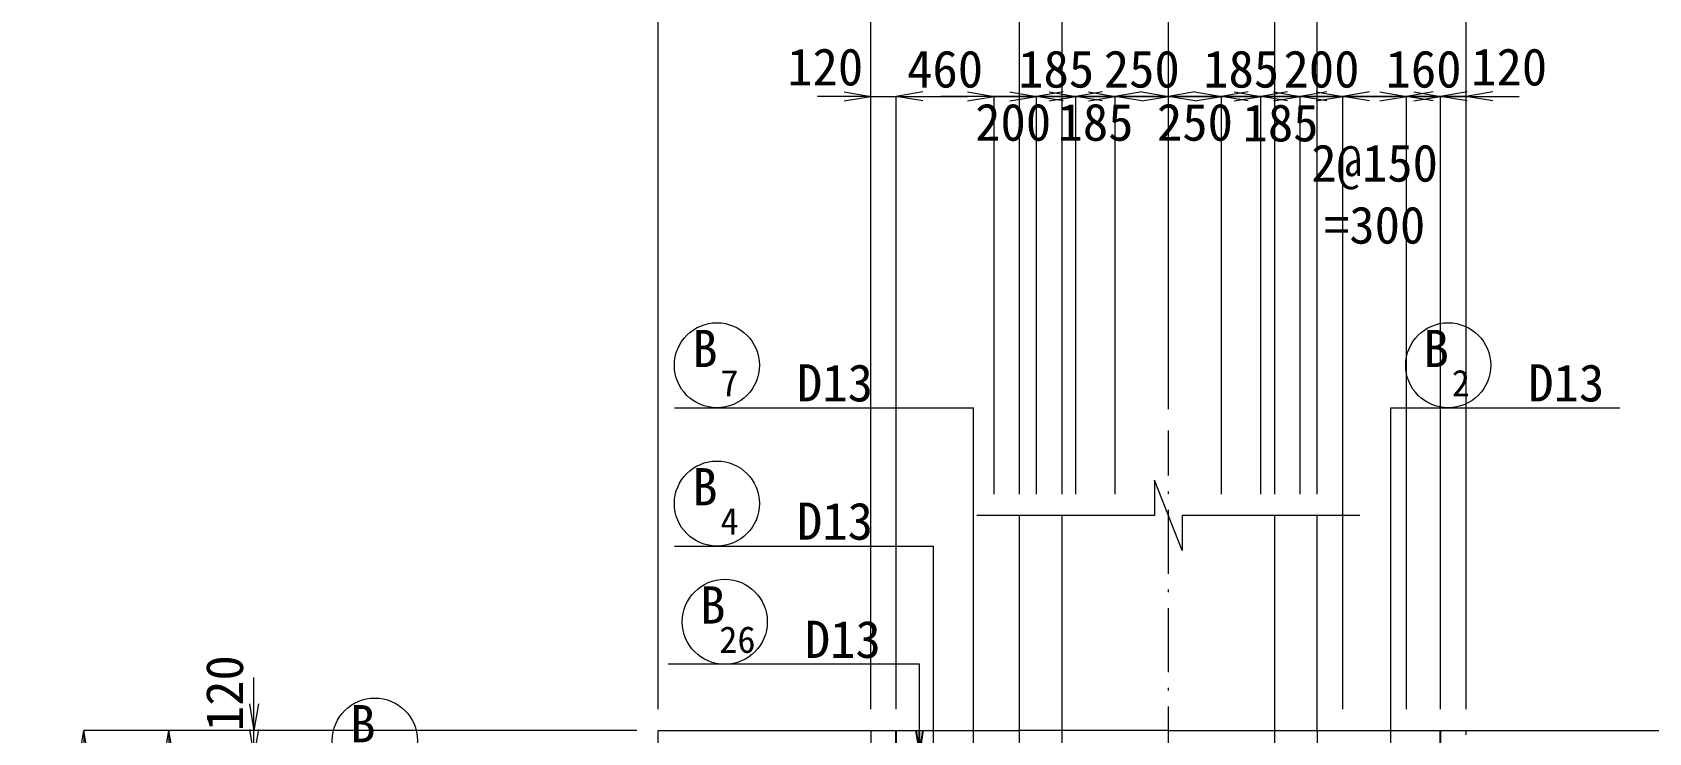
# Model space of a CAD drawing. Header units: millimetres. Extents: x 169470 to 758170, y -17820 to 11880.
# Drawn here: x 281255 to 288856, y 1965 to 5260 of the extents above; entities that cross this region are included whole.
import ezdxf
from ezdxf.enums import TextEntityAlignment as Align

# ---------------------------------------------------------------- set-up
doc = ezdxf.new("R2010")
doc.units = ezdxf.units.MM
doc.header["$LTSCALE"] = 50
doc.header["$PDSIZE"] = 300
doc.linetypes.add('SXF_一点短鎖線', pattern=[9.25, 6, -1.5, 0.25, -1.5])
doc.linetypes.add('SXF_跳び破線', pattern=[12, 6, -6])
doc.layers.get('Defpoints').update_dxf_attribs({"color": 151})
for name, color, linetype, lineweight in [('D-BGD', 7, 'Continuous', 13), ('D-BMK', 2, 'SXF_一点短鎖線', 13), ('D-STR-DIM', 7, 'Continuous', 13), ('D-STR-HTXT', 7, 'Continuous', 13), ('D-STR-TXT', 7, 'Continuous', 13)]:
    doc.layers.add(name, color=color, linetype=linetype, lineweight=lineweight)
doc.styles.add('MS ゴシック', font='MS Gothic.ttf')
doc.styles.add('YOKO_GOTHIC', font='MS Gothic.ttf')
doc.dimstyles.new('DIM-50', dxfattribs={"dimscale": 50, "dimtxt": 3.5, "dimasz": 2.5, "dimexe": 0, "dimexo": 2, "dimgap": 0.8, "dimtad": 1, "dimdec": 0, "dimzin": 1, "dimdsep": 46, "dimtxsty": 'MS ゴシック', "dimblk": 'OPEN', "dimcen": 0.1, "dimclrd": 256, "dimclre": 256, "dimclrt": 256, "dimaunit": 1, "dimadec": 3, "dimazin": 0, "dimtfac": 1, "dimtdec": 0, "dimtix": 1, "dimtmove": 2, "dimatfit": 3, "dimldrblk": 'OPEN', "dimfxl": 1, "dimlwd": -1, "dimlwe": -1, "dimarcsym": 2})
doc.dimstyles.new('S50', dxfattribs={"dimscale": 50, "dimtxt": 3.5, "dimasz": 2, "dimexe": 1, "dimexo": 1, "dimgap": 1, "dimtad": 1, "dimdec": 0, "dimzin": 1, "dimdsep": 46, "dimtxsty": 'YOKO_GOTHIC', "dimblk": 'OPEN', "dimcen": 0, "dimclrd": 256, "dimclre": 256, "dimclrt": 256, "dimaunit": 1, "dimadec": 3, "dimazin": 0, "dimtfac": 1, "dimtdec": 0, "dimtix": 1, "dimtmove": 2, "dimatfit": 3, "dimldrblk": 'OPEN', "dimfxl": 1, "dimlwd": -1, "dimlwe": -1, "dimarcsym": 0})

# ---------------------------------------------------------------- blocks, each defined once
blk = doc.blocks.new('_Open')
at = {"color": 0, "linetype": 'ByBlock', "lineweight": -2}
for p, q in [((-1, 0.167), (0, 0)), ((-1, -0.167), (0, 0)), ((0, 0), (-1, 0))]:
    blk.add_line(p, q, dxfattribs=at)
blk = doc.blocks.new('*D1059')
at = {"layer": 'D-STR-DIM', "transparency": 16777216}
for p, q in [((284097.8, 1974.7), (281497.8, 1974.7)), ((281497.8, -4800.6), (281497.8, 1849.7)), ((284097.8, -4925.6), (281497.8, -4925.6))]:
    blk.add_line(p, q, dxfattribs=at)
at = {"layer": 'Defpoints', "color": 0, "transparency": 16777216}
for p in [(281497.8, 1974.7), (284197.8, 1974.7), (284197.8, -4925.6)]:
    blk.add_point(p, dxfattribs=at)
at = {"layer": 'D-STR-DIM', "transparency": 16777216, "xscale": 125, "yscale": 125, "zscale": 125}
for p, rotation in [((281497.8, 1974.7), 90), ((281497.8, -4925.6), 270)]:
    blk.add_blockref('_Open', p, dxfattribs=dict(at, rotation=rotation))
at = {"layer": 'D-STR-DIM', "transparency": 16777216, "insert": (281370.3, -1475.5), "char_height": 175, "attachment_point": 5, "rotation": 90, "style": 'MS ゴシック'}
blk.add_mtext('6900', dxfattribs=at)
blk = doc.blocks.new('*D1072')
at = {"layer": 'D-STR-DIM', "transparency": 16777216}
for p, q in [((284097.8, 1974.7), (281897.8, 1974.7)), ((281897.8, 1849.7), (281897.8, 1599.7)), ((284097.8, 1474.7), (281897.8, 1474.7))]:
    blk.add_line(p, q, dxfattribs=at)
at = {"layer": 'Defpoints', "color": 0, "transparency": 16777216}
for p in [(284197.8, 1974.7), (281897.8, 1474.7), (284197.8, 1474.7)]:
    blk.add_point(p, dxfattribs=at)
at = {"layer": 'D-STR-DIM', "transparency": 16777216, "xscale": 125, "yscale": 125, "zscale": 125}
for p, rotation in [((281897.8, 1974.7), 90), ((281897.8, 1474.7), 270)]:
    blk.add_blockref('_Open', p, dxfattribs=dict(at, rotation=rotation))
at = {"layer": 'D-STR-DIM', "transparency": 16777216, "insert": (281770.3, 1724.7), "char_height": 175, "attachment_point": 5, "rotation": 90, "style": 'MS ゴシック'}
blk.add_mtext('500', dxfattribs=at)
blk = doc.blocks.new('*D1234')
at = {"layer": 'D-STR-DIM', "transparency": 16777216}
for p, q in [((284197.8, 2074.7), (284197.8, 5758.3)), ((288872.8, 5758.3), (284322.8, 5758.3)), ((288997.8, 2074.7), (288997.8, 5758.3))]:
    blk.add_line(p, q, dxfattribs=at)
at = {"layer": 'Defpoints', "color": 0, "transparency": 16777216}
for p in [(284197.8, 5758.3), (284197.8, 1974.7), (288997.8, 1974.7)]:
    blk.add_point(p, dxfattribs=at)
at = {"layer": 'D-STR-DIM', "transparency": 16777216, "xscale": 125, "yscale": 125, "zscale": 125, "rotation": 180}
blk.add_blockref('_Open', (284197.8, 5758.3), dxfattribs=at)
at = {"layer": 'D-STR-DIM', "transparency": 16777216, "xscale": 125, "yscale": 125, "zscale": 125}
blk.add_blockref('_Open', (288997.8, 5758.3), dxfattribs=at)
at = {"layer": 'D-STR-DIM', "transparency": 16777216, "insert": (286597.8, 5885.8), "char_height": 175, "attachment_point": 5, "style": 'MS ゴシック'}
blk.add_mtext('4800', dxfattribs=at)
blk = doc.blocks.new('*D1235')
at = {"layer": 'D-STR-DIM', "transparency": 16777216}
for p, q in [((286972.8, 5358.3), (286847.8, 5358.3)), ((287097.8, 3087.2), (287097.8, 5358.3)), ((287297.8, 5358.3), (287097.8, 5358.3)), ((287297.8, 3087.2), (287297.8, 5358.3)), ((287422.8, 5358.3), (287547.8, 5358.3))]:
    blk.add_line(p, q, dxfattribs=at)
at = {"layer": 'Defpoints', "color": 0, "transparency": 16777216}
for p in [(287097.8, 5358.3), (287097.8, 2987.2), (287297.8, 2987.2)]:
    blk.add_point(p, dxfattribs=at)
at = {"layer": 'D-STR-DIM', "transparency": 16777216, "xscale": 125, "yscale": 125, "zscale": 125}
blk.add_blockref('_Open', (287097.8, 5358.3), dxfattribs=at)
at = {"layer": 'D-STR-DIM', "transparency": 16777216, "xscale": 125, "yscale": 125, "zscale": 125, "rotation": 180}
blk.add_blockref('_Open', (287297.8, 5358.3), dxfattribs=at)
at = {"layer": 'D-STR-DIM', "transparency": 16777216, "insert": (287197.8, 5485.8), "char_height": 175, "attachment_point": 5, "style": 'MS ゴシック'}
blk.add_mtext('200', dxfattribs=at)
blk = doc.blocks.new('*D1236')
at = {"layer": 'D-STR-DIM', "transparency": 16777216}
for p, q in [((286597.8, 3486.4), (286597.8, 5358.3)), ((286972.8, 5358.3), (286722.8, 5358.3)), ((287097.8, 3087.2), (287097.8, 5358.3))]:
    blk.add_line(p, q, dxfattribs=at)
at = {"layer": 'Defpoints', "color": 0, "transparency": 16777216}
for p in [(286597.8, 5358.3), (286597.8, 3386.4), (287097.8, 2987.2)]:
    blk.add_point(p, dxfattribs=at)
at = {"layer": 'D-STR-DIM', "transparency": 16777216, "xscale": 125, "yscale": 125, "zscale": 125, "rotation": 180}
blk.add_blockref('_Open', (286597.8, 5358.3), dxfattribs=at)
at = {"layer": 'D-STR-DIM', "transparency": 16777216, "xscale": 125, "yscale": 125, "zscale": 125}
blk.add_blockref('_Open', (287097.8, 5358.3), dxfattribs=at)
at = {"layer": 'D-STR-DIM', "transparency": 16777216, "insert": (286847.8, 5485.8), "char_height": 175, "attachment_point": 5, "style": 'MS ゴシック'}
blk.add_mtext('500', dxfattribs=at)
blk = doc.blocks.new('*D1237')
at = {"layer": 'D-STR-DIM', "transparency": 16777216}
for p, q in [((286722.8, 4958.3), (286597.8, 4958.3)), ((286847.8, 3087.2), (286847.8, 4958.3)), ((287032.8, 4958.3), (286847.8, 4958.3)), ((287032.8, 3087.2), (287032.8, 4958.3)), ((287157.8, 4958.3), (287282.8, 4958.3))]:
    blk.add_line(p, q, dxfattribs=at)
at = {"layer": 'Defpoints', "color": 0, "transparency": 16777216}
for p in [(286847.8, 4958.3), (286847.8, 2987.2), (287032.8, 2987.2)]:
    blk.add_point(p, dxfattribs=at)
at = {"layer": 'D-STR-DIM', "transparency": 16777216, "xscale": 125, "yscale": 125, "zscale": 125}
blk.add_blockref('_Open', (286847.8, 4958.3), dxfattribs=at)
at = {"layer": 'D-STR-DIM', "transparency": 16777216, "xscale": 125, "yscale": 125, "zscale": 125, "rotation": 180}
blk.add_blockref('_Open', (287032.8, 4958.3), dxfattribs=at)
at = {"layer": 'D-STR-DIM', "transparency": 16777216, "insert": (286940.3, 5085.8), "char_height": 175, "attachment_point": 5, "style": 'MS ゴシック'}
blk.add_mtext('185', dxfattribs=at)
blk = doc.blocks.new('*D1238')
at = {"layer": 'D-STR-DIM', "transparency": 16777216}
for p, q in [((286472.8, 4958.3), (286347.8, 4958.3)), ((286597.8, 3486.4), (286597.8, 4958.3)), ((286847.8, 4958.3), (286597.8, 4958.3)), ((286847.8, 3087.2), (286847.8, 4958.3)), ((286972.8, 4958.3), (287097.8, 4958.3))]:
    blk.add_line(p, q, dxfattribs=at)
at = {"layer": 'Defpoints', "color": 0, "transparency": 16777216}
for p in [(286597.8, 4958.3), (286597.8, 3386.4), (286847.8, 2987.2)]:
    blk.add_point(p, dxfattribs=at)
at = {"layer": 'D-STR-DIM', "transparency": 16777216, "xscale": 125, "yscale": 125, "zscale": 125}
blk.add_blockref('_Open', (286597.8, 4958.3), dxfattribs=at)
at = {"layer": 'D-STR-DIM', "transparency": 16777216, "xscale": 125, "yscale": 125, "zscale": 125, "rotation": 180}
blk.add_blockref('_Open', (286847.8, 4958.3), dxfattribs=at)
at = {"layer": 'D-STR-DIM', "transparency": 16777216, "insert": (286722.8, 4835.8), "char_height": 175, "attachment_point": 5, "style": 'MS ゴシック'}
blk.add_mtext('250', dxfattribs=at)
blk = doc.blocks.new('*D1239')
at = {"layer": 'D-STR-DIM', "transparency": 16777216}
for p, q in [((286907.8, 4958.3), (286782.8, 4958.3)), ((287032.8, 3087.2), (287032.8, 4958.3)), ((287217.8, 4958.3), (287032.8, 4958.3)), ((287217.8, 3087.2), (287217.8, 4958.3)), ((287342.8, 4958.3), (287467.8, 4958.3))]:
    blk.add_line(p, q, dxfattribs=at)
at = {"layer": 'Defpoints', "color": 0, "transparency": 16777216}
for p in [(287032.8, 4958.3), (287032.8, 2987.2), (287217.8, 2987.2)]:
    blk.add_point(p, dxfattribs=at)
at = {"layer": 'D-STR-DIM', "transparency": 16777216, "xscale": 125, "yscale": 125, "zscale": 125}
blk.add_blockref('_Open', (287032.8, 4958.3), dxfattribs=at)
at = {"layer": 'D-STR-DIM', "transparency": 16777216, "xscale": 125, "yscale": 125, "zscale": 125, "rotation": 180}
blk.add_blockref('_Open', (287217.8, 4958.3), dxfattribs=at)
at = {"layer": 'D-STR-DIM', "transparency": 16777216, "insert": (287125.3, 4832.6), "char_height": 175, "attachment_point": 5, "style": 'MS ゴシック'}
blk.add_mtext('185', dxfattribs=at)
blk = doc.blocks.new('*D1240')
at = {"layer": 'D-STR-DIM', "transparency": 16777216}
for p, q in [((285072.8, 4958.3), (284947.8, 4958.3)), ((285197.8, 2074.7), (285197.8, 4958.3)), ((285197.8, 4958.3), (285317.8, 4958.3)), ((285317.8, 2074.7), (285317.8, 4958.3)), ((285442.8, 4958.3), (285567.8, 4958.3))]:
    blk.add_line(p, q, dxfattribs=at)
at = {"layer": 'Defpoints', "color": 0, "transparency": 16777216}
for p in [(285317.8, 4958.3), (285197.8, 1974.7), (285317.8, 1974.7)]:
    blk.add_point(p, dxfattribs=at)
at = {"layer": 'D-STR-DIM', "transparency": 16777216, "xscale": 125, "yscale": 125, "zscale": 125}
blk.add_blockref('_Open', (285197.8, 4958.3), dxfattribs=at)
at = {"layer": 'D-STR-DIM', "transparency": 16777216, "xscale": 125, "yscale": 125, "zscale": 125, "rotation": 180}
blk.add_blockref('_Open', (285317.8, 4958.3), dxfattribs=at)
at = {"layer": 'D-STR-DIM', "transparency": 16777216, "insert": (284984.2, 5095.8), "char_height": 175, "attachment_point": 5, "style": 'MS ゴシック'}
blk.add_mtext('120', dxfattribs=at)
blk = doc.blocks.new('*D1241')
at = {"layer": 'D-STR-DIM', "transparency": 16777216}
for p, q in [((285317.8, 2074.7), (285317.8, 4958.3)), ((285442.8, 4958.3), (285652.8, 4958.3)), ((285777.8, 3087.2), (285777.8, 4958.3))]:
    blk.add_line(p, q, dxfattribs=at)
at = {"layer": 'Defpoints', "color": 0, "transparency": 16777216}
for p in [(285777.8, 4958.3), (285777.8, 2987.2), (285317.8, 1974.7)]:
    blk.add_point(p, dxfattribs=at)
at = {"layer": 'D-STR-DIM', "transparency": 16777216, "xscale": 125, "yscale": 125, "zscale": 125, "rotation": 180}
blk.add_blockref('_Open', (285317.8, 4958.3), dxfattribs=at)
at = {"layer": 'D-STR-DIM', "transparency": 16777216, "xscale": 125, "yscale": 125, "zscale": 125}
blk.add_blockref('_Open', (285777.8, 4958.3), dxfattribs=at)
at = {"layer": 'D-STR-DIM', "transparency": 16777216, "insert": (285547.8, 5085.8), "char_height": 175, "attachment_point": 5, "style": 'MS ゴシック'}
blk.add_mtext('460', dxfattribs=at)
blk = doc.blocks.new('*D1242')
at = {"layer": 'D-STR-DIM', "transparency": 16777216}
for p, q in [((286037.8, 4958.3), (285912.8, 4958.3)), ((286162.8, 3087.2), (286162.8, 4958.3)), ((286162.8, 4958.3), (286347.8, 4958.3)), ((286347.8, 3087.2), (286347.8, 4958.3)), ((286472.8, 4958.3), (286597.8, 4958.3))]:
    blk.add_line(p, q, dxfattribs=at)
at = {"layer": 'Defpoints', "color": 0, "transparency": 16777216}
for p in [(286347.8, 4958.3), (286162.8, 2987.2), (286347.8, 2987.2)]:
    blk.add_point(p, dxfattribs=at)
at = {"layer": 'D-STR-DIM', "transparency": 16777216, "xscale": 125, "yscale": 125, "zscale": 125}
blk.add_blockref('_Open', (286162.8, 4958.3), dxfattribs=at)
at = {"layer": 'D-STR-DIM', "transparency": 16777216, "xscale": 125, "yscale": 125, "zscale": 125, "rotation": 180}
blk.add_blockref('_Open', (286347.8, 4958.3), dxfattribs=at)
at = {"layer": 'D-STR-DIM', "transparency": 16777216, "insert": (286255.3, 4835.8), "char_height": 175, "attachment_point": 5, "style": 'MS ゴシック'}
blk.add_mtext('185', dxfattribs=at)
blk = doc.blocks.new('*D1243')
at = {"layer": 'D-STR-DIM', "transparency": 16777216}
for p, q in [((285852.8, 4958.3), (285727.8, 4958.3)), ((285977.8, 3087.2), (285977.8, 4958.3)), ((285977.8, 4958.3), (286162.8, 4958.3)), ((286162.8, 3087.2), (286162.8, 4958.3)), ((286287.8, 4958.3), (286412.8, 4958.3))]:
    blk.add_line(p, q, dxfattribs=at)
at = {"layer": 'Defpoints', "color": 0, "transparency": 16777216}
for p in [(286162.8, 4958.3), (285977.8, 2987.2), (286162.8, 2987.2)]:
    blk.add_point(p, dxfattribs=at)
at = {"layer": 'D-STR-DIM', "transparency": 16777216, "xscale": 125, "yscale": 125, "zscale": 125}
blk.add_blockref('_Open', (285977.8, 4958.3), dxfattribs=at)
at = {"layer": 'D-STR-DIM', "transparency": 16777216, "xscale": 125, "yscale": 125, "zscale": 125, "rotation": 180}
blk.add_blockref('_Open', (286162.8, 4958.3), dxfattribs=at)
at = {"layer": 'D-STR-DIM', "transparency": 16777216, "insert": (286070.3, 5085.8), "char_height": 175, "attachment_point": 5, "style": 'MS ゴシック'}
blk.add_mtext('185', dxfattribs=at)
blk = doc.blocks.new('*D1244')
at = {"layer": 'D-STR-DIM', "transparency": 16777216}
for p, q in [((286222.8, 4958.3), (286097.8, 4958.3)), ((286347.8, 3486.4), (286347.8, 4958.3)), ((286597.8, 4958.3), (286347.8, 4958.3)), ((286597.8, 3486.4), (286597.8, 4958.3)), ((286722.8, 4958.3), (286847.8, 4958.3))]:
    blk.add_line(p, q, dxfattribs=at)
at = {"layer": 'Defpoints', "color": 0, "transparency": 16777216}
for p in [(286347.8, 4958.3), (286347.8, 3386.4), (286597.8, 3386.4)]:
    blk.add_point(p, dxfattribs=at)
at = {"layer": 'D-STR-DIM', "transparency": 16777216, "xscale": 125, "yscale": 125, "zscale": 125}
blk.add_blockref('_Open', (286347.8, 4958.3), dxfattribs=at)
at = {"layer": 'D-STR-DIM', "transparency": 16777216, "xscale": 125, "yscale": 125, "zscale": 125, "rotation": 180}
blk.add_blockref('_Open', (286597.8, 4958.3), dxfattribs=at)
at = {"layer": 'D-STR-DIM', "transparency": 16777216, "insert": (286472.8, 5085.8), "char_height": 175, "attachment_point": 5, "style": 'MS ゴシック'}
blk.add_mtext('250', dxfattribs=at)
blk = doc.blocks.new('*D1245')
at = {"layer": 'D-STR-DIM', "transparency": 16777216}
for p, q in [((286097.8, 3087.2), (286097.8, 5358.3)), ((286222.8, 5358.3), (286472.8, 5358.3)), ((286597.8, 3486.4), (286597.8, 5358.3))]:
    blk.add_line(p, q, dxfattribs=at)
at = {"layer": 'Defpoints', "color": 0, "transparency": 16777216}
for p in [(286597.8, 5358.3), (286597.8, 3386.4), (286097.8, 2987.2)]:
    blk.add_point(p, dxfattribs=at)
at = {"layer": 'D-STR-DIM', "transparency": 16777216, "xscale": 125, "yscale": 125, "zscale": 125, "rotation": 180}
blk.add_blockref('_Open', (286097.8, 5358.3), dxfattribs=at)
at = {"layer": 'D-STR-DIM', "transparency": 16777216, "xscale": 125, "yscale": 125, "zscale": 125}
blk.add_blockref('_Open', (286597.8, 5358.3), dxfattribs=at)
at = {"layer": 'D-STR-DIM', "transparency": 16777216, "insert": (286347.8, 5485.8), "char_height": 175, "attachment_point": 5, "style": 'MS ゴシック'}
blk.add_mtext('500', dxfattribs=at)
blk = doc.blocks.new('*D1246')
at = {"layer": 'D-STR-DIM', "transparency": 16777216}
for p, q in [((287297.8, 3087.2), (287297.8, 5358.3)), ((287422.8, 5358.3), (287872.8, 5358.3)), ((287997.8, 2074.7), (287997.8, 5358.3))]:
    blk.add_line(p, q, dxfattribs=at)
at = {"layer": 'Defpoints', "color": 0, "transparency": 16777216}
for p in [(287997.8, 5358.3), (287297.8, 2987.2), (287997.8, 1974.7)]:
    blk.add_point(p, dxfattribs=at)
at = {"layer": 'D-STR-DIM', "transparency": 16777216, "xscale": 125, "yscale": 125, "zscale": 125, "rotation": 180}
blk.add_blockref('_Open', (287297.8, 5358.3), dxfattribs=at)
at = {"layer": 'D-STR-DIM', "transparency": 16777216, "xscale": 125, "yscale": 125, "zscale": 125}
blk.add_blockref('_Open', (287997.8, 5358.3), dxfattribs=at)
at = {"layer": 'D-STR-DIM', "transparency": 16777216, "insert": (287647.8, 5485.8), "char_height": 175, "attachment_point": 5, "style": 'MS ゴシック'}
blk.add_mtext('700', dxfattribs=at)
blk = doc.blocks.new('*D1247')
at = {"layer": 'D-STR-DIM', "transparency": 16777216}
for p, q in [((287997.8, 2074.7), (287997.8, 5358.3)), ((288122.8, 5358.3), (288872.8, 5358.3)), ((288997.8, 2074.7), (288997.8, 5358.3))]:
    blk.add_line(p, q, dxfattribs=at)
at = {"layer": 'Defpoints', "color": 0, "transparency": 16777216}
for p in [(288997.8, 5358.3), (287997.8, 1974.7), (288997.8, 1974.7)]:
    blk.add_point(p, dxfattribs=at)
at = {"layer": 'D-STR-DIM', "transparency": 16777216, "xscale": 125, "yscale": 125, "zscale": 125, "rotation": 180}
blk.add_blockref('_Open', (287997.8, 5358.3), dxfattribs=at)
at = {"layer": 'D-STR-DIM', "transparency": 16777216, "xscale": 125, "yscale": 125, "zscale": 125}
blk.add_blockref('_Open', (288997.8, 5358.3), dxfattribs=at)
at = {"layer": 'D-STR-DIM', "transparency": 16777216, "insert": (288497.8, 5485.8), "char_height": 175, "attachment_point": 5, "style": 'MS ゴシック'}
blk.add_mtext('1000', dxfattribs=at)
blk = doc.blocks.new('*D1248')
at = {"layer": 'D-STR-DIM', "transparency": 16777216}
for p, q in [((285772.8, 5358.3), (285647.8, 5358.3)), ((285897.8, 3087.2), (285897.8, 5358.3)), ((285897.8, 5358.3), (286097.8, 5358.3)), ((286097.8, 3087.2), (286097.8, 5358.3)), ((286222.8, 5358.3), (286347.8, 5358.3))]:
    blk.add_line(p, q, dxfattribs=at)
at = {"layer": 'Defpoints', "color": 0, "transparency": 16777216}
for p in [(286097.8, 5358.3), (285897.8, 2987.2), (286097.8, 2987.2)]:
    blk.add_point(p, dxfattribs=at)
at = {"layer": 'D-STR-DIM', "transparency": 16777216, "xscale": 125, "yscale": 125, "zscale": 125}
blk.add_blockref('_Open', (285897.8, 5358.3), dxfattribs=at)
at = {"layer": 'D-STR-DIM', "transparency": 16777216, "xscale": 125, "yscale": 125, "zscale": 125, "rotation": 180}
blk.add_blockref('_Open', (286097.8, 5358.3), dxfattribs=at)
at = {"layer": 'D-STR-DIM', "transparency": 16777216, "insert": (285997.8, 5485.8), "char_height": 175, "attachment_point": 5, "style": 'MS ゴシック'}
blk.add_mtext('200', dxfattribs=at)
blk = doc.blocks.new('*D1249')
at = {"layer": 'D-STR-DIM', "transparency": 16777216}
for p, q in [((285197.8, 2074.7), (285197.8, 5358.3)), ((285772.8, 5358.3), (285322.8, 5358.3)), ((285897.8, 3087.2), (285897.8, 5358.3))]:
    blk.add_line(p, q, dxfattribs=at)
at = {"layer": 'Defpoints', "color": 0, "transparency": 16777216}
for p in [(285197.8, 5358.3), (285897.8, 2987.2), (285197.8, 1974.7)]:
    blk.add_point(p, dxfattribs=at)
at = {"layer": 'D-STR-DIM', "transparency": 16777216, "xscale": 125, "yscale": 125, "zscale": 125, "rotation": 180}
blk.add_blockref('_Open', (285197.8, 5358.3), dxfattribs=at)
at = {"layer": 'D-STR-DIM', "transparency": 16777216, "xscale": 125, "yscale": 125, "zscale": 125}
blk.add_blockref('_Open', (285897.8, 5358.3), dxfattribs=at)
at = {"layer": 'D-STR-DIM', "transparency": 16777216, "insert": (285547.8, 5485.8), "char_height": 175, "attachment_point": 5, "style": 'MS ゴシック'}
blk.add_mtext('700', dxfattribs=at)
blk = doc.blocks.new('*D1250')
at = {"layer": 'D-STR-DIM', "transparency": 16777216}
for p, q in [((284197.8, 2074.7), (284197.8, 5358.3)), ((285072.8, 5358.3), (284322.8, 5358.3)), ((285197.8, 2074.7), (285197.8, 5358.3))]:
    blk.add_line(p, q, dxfattribs=at)
at = {"layer": 'Defpoints', "color": 0, "transparency": 16777216}
for p in [(284197.8, 5358.3), (284197.8, 1974.7), (285197.8, 1974.7)]:
    blk.add_point(p, dxfattribs=at)
at = {"layer": 'D-STR-DIM', "transparency": 16777216, "xscale": 125, "yscale": 125, "zscale": 125, "rotation": 180}
blk.add_blockref('_Open', (284197.8, 5358.3), dxfattribs=at)
at = {"layer": 'D-STR-DIM', "transparency": 16777216, "xscale": 125, "yscale": 125, "zscale": 125}
blk.add_blockref('_Open', (285197.8, 5358.3), dxfattribs=at)
at = {"layer": 'D-STR-DIM', "transparency": 16777216, "insert": (284697.8, 5485.8), "char_height": 175, "attachment_point": 5, "style": 'MS ゴシック'}
blk.add_mtext('1000', dxfattribs=at)
blk = doc.blocks.new('*D1301')
at = {"layer": 'D-STR-DIM', "transparency": 16777216}
for p, q in [((282297.8, 2099.7), (282297.8, 2224.7)), ((284097.8, 1974.7), (282297.8, 1974.7)), ((282297.8, 1854.7), (282297.8, 1974.7)), ((284097.8, 1854.7), (282297.8, 1854.7)), ((282297.8, 1729.7), (282297.8, 1604.7))]:
    blk.add_line(p, q, dxfattribs=at)
at = {"layer": 'Defpoints', "color": 0, "transparency": 16777216}
for p in [(282297.8, 1974.7), (284197.8, 1974.7), (284197.8, 1854.7)]:
    blk.add_point(p, dxfattribs=at)
at = {"layer": 'D-STR-DIM', "transparency": 16777216, "xscale": 125, "yscale": 125, "zscale": 125}
for p, rotation in [((282297.8, 1974.7), 270), ((282297.8, 1854.7), 90)]:
    blk.add_blockref('_Open', p, dxfattribs=dict(at, rotation=rotation))
at = {"layer": 'D-STR-DIM', "transparency": 16777216, "insert": (282160.3, 2150.6), "char_height": 175, "attachment_point": 5, "rotation": 90, "style": 'MS ゴシック'}
blk.add_mtext('120', dxfattribs=at)
blk = doc.blocks.new('*D1302')
at = {"layer": 'D-STR-DIM', "transparency": 16777216}
for p, q in [((282297.8, 1979.7), (282297.8, 2104.7)), ((284097.8, 1854.7), (282297.8, 1854.7)), ((282297.8, 1854.7), (282297.8, 1354.7)), ((284097.8, 1354.7), (282297.8, 1354.7)), ((282297.8, 1229.7), (282297.8, 1104.7))]:
    blk.add_line(p, q, dxfattribs=at)
at = {"layer": 'Defpoints', "color": 0, "transparency": 16777216}
for p in [(284197.8, 1854.7), (282297.8, 1354.7), (284197.8, 1354.7)]:
    blk.add_point(p, dxfattribs=at)
at = {"layer": 'D-STR-DIM', "transparency": 16777216, "xscale": 125, "yscale": 125, "zscale": 125}
for p, rotation in [((282297.8, 1854.7), 270), ((282297.8, 1354.7), 90)]:
    blk.add_blockref('_Open', p, dxfattribs=dict(at, rotation=rotation))
at = {"layer": 'D-STR-DIM', "transparency": 16777216, "char_height": 175, "attachment_point": 5, "rotation": 90, "style": 'MS ゴシック'}
for s, insert in [('2@250', (282161, 1604.7)), ('=500', (282425.3, 1604.7))]:
    blk.add_mtext(s, dxfattribs=dict(at, insert=insert))
blk = doc.blocks.new('*D1271')
at = {"layer": 'D-STR-DIM', "transparency": 16777216}
for p, q in [((285652.8, 4958.3), (285527.8, 4958.3)), ((285777.8, 3087.2), (285777.8, 4958.3)), ((285777.8, 4958.3), (285977.8, 4958.3)), ((285977.8, 3087.2), (285977.8, 4958.3)), ((286102.8, 4958.3), (286227.8, 4958.3))]:
    blk.add_line(p, q, dxfattribs=at)
at = {"layer": 'Defpoints', "color": 0, "transparency": 16777216}
for p in [(285977.8, 4958.3), (285777.8, 2987.2), (285977.8, 2987.2)]:
    blk.add_point(p, dxfattribs=at)
at = {"layer": 'D-STR-DIM', "transparency": 16777216, "xscale": 125, "yscale": 125, "zscale": 125}
blk.add_blockref('_Open', (285777.8, 4958.3), dxfattribs=at)
at = {"layer": 'D-STR-DIM', "transparency": 16777216, "xscale": 125, "yscale": 125, "zscale": 125, "rotation": 180}
blk.add_blockref('_Open', (285977.8, 4958.3), dxfattribs=at)
at = {"layer": 'D-STR-DIM', "transparency": 16777216, "insert": (285867.8, 4835.8), "char_height": 175, "attachment_point": 5, "style": 'MS ゴシック'}
blk.add_mtext('200', dxfattribs=at)
blk = doc.blocks.new('*D2603')
at = {"layer": 'D-STR-DIM', "transparency": 16777216}
for p, q in [((287752.8, 4958.3), (287627.8, 4958.3)), ((287877.8, 2074.7), (287877.8, 4958.3)), ((287997.8, 4958.3), (287877.8, 4958.3)), ((287997.8, 2074.7), (287997.8, 4958.3)), ((288122.8, 4958.3), (288247.8, 4958.3))]:
    blk.add_line(p, q, dxfattribs=at)
at = {"layer": 'Defpoints', "color": 0, "transparency": 16777216}
for p in [(287877.8, 4958.3), (287877.8, 1974.7), (287997.8, 1974.7)]:
    blk.add_point(p, dxfattribs=at)
at = {"layer": 'D-STR-DIM', "transparency": 16777216, "xscale": 125, "yscale": 125, "zscale": 125}
blk.add_blockref('_Open', (287877.8, 4958.3), dxfattribs=at)
at = {"layer": 'D-STR-DIM', "transparency": 16777216, "xscale": 125, "yscale": 125, "zscale": 125, "rotation": 180}
blk.add_blockref('_Open', (287997.8, 4958.3), dxfattribs=at)
at = {"layer": 'D-STR-DIM', "transparency": 16777216, "insert": (288200.4, 5095.8), "char_height": 175, "attachment_point": 5, "style": 'MS ゴシック'}
blk.add_mtext('120', dxfattribs=at)
blk = doc.blocks.new('*D2604')
at = {"layer": 'D-STR-DIM', "transparency": 16777216}
for p, q in [((287592.8, 4958.3), (287467.8, 4958.3)), ((287717.8, 2074.7), (287717.8, 4958.3)), ((287877.8, 4958.3), (287717.8, 4958.3)), ((287877.8, 2074.7), (287877.8, 4958.3)), ((288002.8, 4958.3), (288127.8, 4958.3))]:
    blk.add_line(p, q, dxfattribs=at)
at = {"layer": 'Defpoints', "color": 0, "transparency": 16777216}
for p in [(287717.8, 4958.3), (287717.8, 1974.7), (287877.8, 1974.7)]:
    blk.add_point(p, dxfattribs=at)
at = {"layer": 'D-STR-DIM', "transparency": 16777216, "xscale": 125, "yscale": 125, "zscale": 125}
blk.add_blockref('_Open', (287717.8, 4958.3), dxfattribs=at)
at = {"layer": 'D-STR-DIM', "transparency": 16777216, "xscale": 125, "yscale": 125, "zscale": 125, "rotation": 180}
blk.add_blockref('_Open', (287877.8, 4958.3), dxfattribs=at)
at = {"layer": 'D-STR-DIM', "transparency": 16777216, "insert": (287797.8, 5085.8), "char_height": 175, "attachment_point": 5, "style": 'MS ゴシック'}
blk.add_mtext('160', dxfattribs=at)
blk = doc.blocks.new('*D2605')
at = {"layer": 'D-STR-DIM', "transparency": 16777216}
for p, q in [((287292.8, 4958.3), (287167.8, 4958.3)), ((287417.8, 2074.7), (287417.8, 4958.3)), ((287717.8, 4958.3), (287417.8, 4958.3)), ((287717.8, 2074.7), (287717.8, 4958.3)), ((287842.8, 4958.3), (287967.8, 4958.3))]:
    blk.add_line(p, q, dxfattribs=at)
at = {"layer": 'Defpoints', "color": 0, "transparency": 16777216}
for p in [(287417.8, 4958.3), (287417.8, 1974.7), (287717.8, 1974.7)]:
    blk.add_point(p, dxfattribs=at)
at = {"layer": 'D-STR-DIM', "transparency": 16777216, "xscale": 125, "yscale": 125, "zscale": 125}
blk.add_blockref('_Open', (287417.8, 4958.3), dxfattribs=at)
at = {"layer": 'D-STR-DIM', "transparency": 16777216, "xscale": 125, "yscale": 125, "zscale": 125, "rotation": 180}
blk.add_blockref('_Open', (287717.8, 4958.3), dxfattribs=at)
at = {"layer": 'D-STR-DIM', "transparency": 16777216, "insert": (287567.8, 4497.5), "char_height": 175, "attachment_point": 5, "style": 'MS ゴシック'}
blk.add_mtext('2@150\\P=300', dxfattribs=at)
blk = doc.blocks.new('*D2606')
at = {"layer": 'D-STR-DIM', "transparency": 16777216}
for p, q in [((287092.8, 4958.3), (286967.8, 4958.3)), ((287217.8, 3087.2), (287217.8, 4958.3)), ((287417.8, 4958.3), (287217.8, 4958.3)), ((287417.8, 2074.7), (287417.8, 4958.3)), ((287542.8, 4958.3), (287667.8, 4958.3))]:
    blk.add_line(p, q, dxfattribs=at)
at = {"layer": 'Defpoints', "color": 0, "transparency": 16777216}
for p in [(287217.8, 4958.3), (287217.8, 2987.2), (287417.8, 1974.7)]:
    blk.add_point(p, dxfattribs=at)
at = {"layer": 'D-STR-DIM', "transparency": 16777216, "xscale": 125, "yscale": 125, "zscale": 125}
blk.add_blockref('_Open', (287217.8, 4958.3), dxfattribs=at)
at = {"layer": 'D-STR-DIM', "transparency": 16777216, "xscale": 125, "yscale": 125, "zscale": 125, "rotation": 180}
blk.add_blockref('_Open', (287417.8, 4958.3), dxfattribs=at)
at = {"layer": 'D-STR-DIM', "transparency": 16777216, "insert": (287317.8, 5085.8), "char_height": 175, "attachment_point": 5, "style": 'MS ゴシック'}
blk.add_mtext('200', dxfattribs=at)

msp = doc.modelspace()

# ---------------------------------------------------------------- linework, layer by layer
at = {"layer": 'D-BGD'}
for p, q in [((285897.81, 1974.68), (285897.81, 2987.2)), ((286097.81, 1474.68), (286097.81, 2987.2)), ((287097.81, 1474.68), (287097.81, 2987.2)), ((287297.81, 1974.68), (287297.81, 2987.2)), ((284197.81, -4925.61), (284197.81, 1974.68)), ((284197.81, 1974.68), (285897.81, 1974.68)), ((285897.81, 1474.68), (285897.81, 1974.68)), ((286597.81, 1974.68), (288997.81, 1974.68)), ((287297.81, 1974.68), (287297.81, 1474.68))]:
    msp.add_line(p, q, dxfattribs=at)
at = {"layer": 'D-BGD', "linetype": 'SXF_跳び破線', "ltscale": 0.2}
for p, q in [((285197.81, 1974.68), (285197.81, -2725.61)), ((287997.81, -2725.61), (287997.81, 1974.68))]:
    msp.add_line(p, q, dxfattribs=at)
at = {"layer": 'D-BGD', "ltscale": 0.2}
msp.add_line((286597.81, 1974.68), (285897.81, 1974.68), dxfattribs=at)
at = {"layer": 'D-BMK'}
msp.add_line((286597.81, -5149.84), (286597.81, 3386.4), dxfattribs=at)
at = {"layer": 'D-STR-HTXT'}
for p, q in [((284274.75, 3493.24), (285681.98, 3493.24)), ((285681.98, -2985.61), (285681.98, 3493.24)), ((287643.93, -2595.61), (287643.93, 3493.24)), ((287643.93, 3493.24), (288720.31, 3493.24)), ((284274.75, 2842.62), (285492.97, 2842.62)), ((285492.97, -3005.61), (285492.97, 2842.62))]:
    msp.add_line(p, q, dxfattribs=at)
msp.add_lwpolyline([(287497.81, 2987.2), (286662.81, 2987.2), (286662.81, 2822.2), (286532.81, 3152.2), (286532.81, 2987.2), (285697.81, 2987.2)], dxfattribs=at)
for centre in [(284474.75, 3693.24), (287913.75, 3693.24), (284474.75, 3042.62), (282866.25, 1927.83)]:
    msp.add_circle(centre, 200, dxfattribs=at)
at = {"layer": 'D-STR-HTXT', "color": 4}
msp.add_circle((284511.82, 2486.3), 200, dxfattribs=at)
at = {"layer": 'Defpoints'}
for p, q in [((285317.81, -3005.61), (285317.82, 1974.68)), ((287877.81, -4785.61), (287877.8, 1974.68))]:
    msp.add_line(p, q, dxfattribs=at)

# ---------------------------------------------------------------- texts
at = {"layer": 'D-STR-TXT', "style": 'YOKO_GOTHIC'}
for s, height, p in [('B', 175, (284418.48, 3684.93)), ('B', 175, (287857.47, 3684.93)), ('7', 125, (284534.14, 3547.12)), ('2', 125, (287973.14, 3547.12)), ('B', 175, (284418.48, 3034.31)), ('4', 125, (284534.14, 2896.5)), ('B', 175, (282809.97, 1919.51))]:
    msp.add_text(s, height=height, dxfattribs=at).set_placement(p, align=Align.CENTER)
for p in [(284851.27, 3523.24), (284851.27, 2872.62)]:
    msp.add_text('D13', height=175, dxfattribs=at).set_placement(p)
at = {"layer": 'D-STR-TXT', "color": 4, "style": 'YOKO_GOTHIC'}
for p in [(288290.27, 3523.24), (284888.34, 2316.3)]:
    msp.add_text('D13', height=175, dxfattribs=at).set_placement(p)
for s, height, p in [('B', 175, (284455.55, 2477.98)), ('26', 125, (284571.21, 2340.18))]:
    msp.add_text(s, height=height, dxfattribs=at).set_placement(p, align=Align.CENTER)

# ---------------------------------------------------------------- dimensions: what is measured, and where the dimension line sits
at = {"layer": 'D-STR-DIM'}
for base, p1, p2, angle, picture, middle in [((284197.81, 5758.33), (288997.81, 1974.68), (284197.81, 1974.68), 180, '*D1234', (286597.81, 5885.83)), ((286597.81, 5358.33), (287097.81, 2987.2), (286597.81, 3386.4), 180, '*D1236', (286847.81, 5485.83)), ((287097.81, 5358.33), (287297.81, 2987.2), (287097.81, 2987.2), 180, '*D1235', (287197.81, 5485.83)), ((287997.81, 5358.33), (287297.81, 2987.2), (287997.81, 1974.68), 180, '*D1246', (287647.81, 5485.83)), ((288997.81, 5358.33), (287997.81, 1974.68), (288997.81, 1974.68), 180, '*D1247', (288497.81, 5485.83)), ((286347.81, 4958.33), (286597.81, 3386.4), (286347.81, 3386.4), 180, '*D1244', (286472.81, 5085.83)), ((286847.81, 4958.33), (287032.81, 2987.2), (286847.81, 2987.2), 180, '*D1237', (286940.31, 5085.83)), ((287217.81, 4958.33), (287417.81, 1974.68), (287217.81, 2987.2), 180, '*D2606', (287317.81, 5085.83)), ((287717.81, 4958.33), (287877.81, 1974.68), (287717.81, 1974.68), 180, '*D2604', (287797.81, 5085.83)), ((281497.81, 1974.68), (284197.81, -4925.61), (284197.81, 1974.68), 90, '*D1059', (281370.31, -1475.46)), ((281897.81, 1474.68), (284197.81, 1974.68), (284197.81, 1474.68), 270, '*D1072', (281770.31, 1724.68))]:
    dim = msp.add_linear_dim(base=base, p1=p1, p2=p2, angle=angle, dimstyle='DIM-50', dxfattribs=at)
    dim.commit()
    dim.dimension.update_dxf_attribs({"geometry": picture, "text_midpoint": middle})
for base, p1, p2, picture, middle in [((284197.81, 5358.33), (285197.81, 1974.68), (284197.81, 1974.68), '*D1250', (284697.81, 5485.83)), ((285197.81, 5358.33), (285897.81, 2987.2), (285197.81, 1974.68), '*D1249', (285547.81, 5485.83)), ((286097.81, 5358.33), (285897.81, 2987.2), (286097.81, 2987.2), '*D1248', (285997.81, 5485.83)), ((286597.81, 5358.33), (286097.81, 2987.2), (286597.81, 3386.4), '*D1245', (286347.81, 5485.83)), ((285777.81, 4958.33), (285317.81, 1974.68), (285777.81, 2987.2), '*D1241', (285547.81, 5085.83)), ((286162.81, 4958.33), (285977.81, 2987.2), (286162.81, 2987.2), '*D1243', (286070.31, 5085.83))]:
    dim = msp.add_linear_dim(base=base, p1=p1, p2=p2, dimstyle='DIM-50', dxfattribs=at)
    dim.commit()
    dim.dimension.update_dxf_attribs({"geometry": picture, "text_midpoint": middle})
for base, p1, p2, picture, middle in [((285317.81, 4958.33), (285197.81, 1974.68), (285317.81, 1974.68), '*D1240', (284984.21, 5095.83)), ((285977.81, 4958.33), (285777.81, 2987.2), (285977.81, 2987.2), '*D1271', (285867.81, 4835.83)), ((286347.81, 4958.33), (286162.81, 2987.2), (286347.81, 2987.2), '*D1242', (286255.31, 4835.83))]:
    dim = msp.add_linear_dim(base=base, p1=p1, p2=p2, dimstyle='DIM-50', dxfattribs=at)
    dim.commit()
    dim.dimension.update_dxf_attribs({"geometry": picture, "text_midpoint": middle, "dimtype": 160})
for base, p1, p2, angle, picture, middle in [((287877.81, 4958.33), (287997.81, 1974.68), (287877.81, 1974.68), 180, '*D2603', (288200.41, 5095.83)), ((286597.81, 4958.33), (286847.81, 2987.2), (286597.81, 3386.4), 180, '*D1238', (286722.81, 4835.83)), ((287032.81, 4958.33), (287217.81, 2987.2), (287032.81, 2987.2), 180, '*D1239', (287125.31, 4832.59)), ((282297.81, 1974.68), (284197.81, 1854.68), (284197.81, 1974.68), 90, '*D1301', (282160.31, 2150.63))]:
    dim = msp.add_linear_dim(base=base, p1=p1, p2=p2, angle=angle, dimstyle='DIM-50', dxfattribs=at)
    dim.commit()
    dim.dimension.update_dxf_attribs({"geometry": picture, "text_midpoint": middle, "dimtype": 160})
dim = msp.add_linear_dim(base=(287417.81, 4958.33), p1=(287717.81, 1974.68), p2=(287417.81, 1974.68), angle=180, text='2@150\\P=<>', dimstyle='DIM-50', dxfattribs=at)
dim.commit()
dim.dimension.update_dxf_attribs({"geometry": '*D2605', "text_midpoint": (287567.81, 4497.5), "dimtype": 160})
dim = msp.add_linear_dim(base=(282297.81, 1354.68), p1=(284197.81, 1854.68), p2=(284197.81, 1354.68), angle=90, text='2@250\\X=<>', dimstyle='DIM-50', dxfattribs=at)
dim.commit()
dim.dimension.update_dxf_attribs({"geometry": '*D1302', "text_midpoint": (282297.81, 1604.68)})

# ---------------------------------------------------------------- leaders
at = {"layer": 'D-STR-HTXT'}
for points in [[(285427.18, 1624.68), (285427.18, 2286.3), (284244.96, 2286.3)], [(285427.18, 1874.68), (285427.18, 2286.3)]]:
    msp.add_leader(points, dimstyle='S50', dxfattribs=at)

doc.saveas('drawing.dxf')
